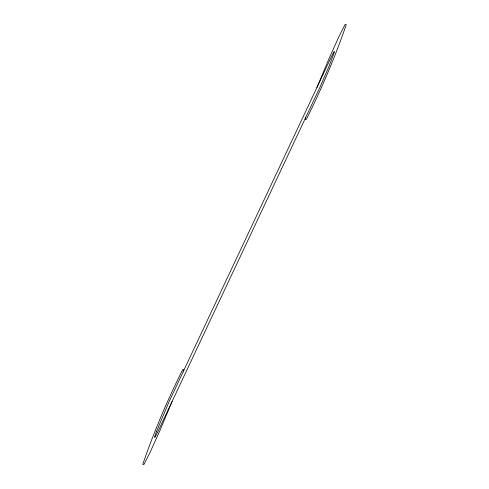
<?xml version="1.0" encoding="UTF-8"?>
<svg xmlns="http://www.w3.org/2000/svg" width="489" height="489" viewBox="0 0 489 489"><rect width="100%" height="100%" fill="white"/><g stroke="black" fill="none" stroke-linecap="round" stroke-linejoin="round"><path stroke-width="0.73" d="M183.271 371.53L183.888 369.696L182.721 369.543C167.36 400.228 153.901 431.952 142.721 464.397L143.888 464.55L150.257 451.977L160.129 430.039L172.091 401.469M305.729 117.47L305.112 119.304L306.279 119.457C321.64 88.772 335.099 57.048 346.279 24.603L345.112 24.45L338.743 37.023L328.871 58.961L316.909 87.531M156.346 431.836L154.481 437.343L154.982 437.404L157.715 432.019L320.106 86.92L328.926 66.626L334.519 51.657L334.018 51.596L331.285 56.981L168.894 402.08L156.346 431.836"/></g></svg>
